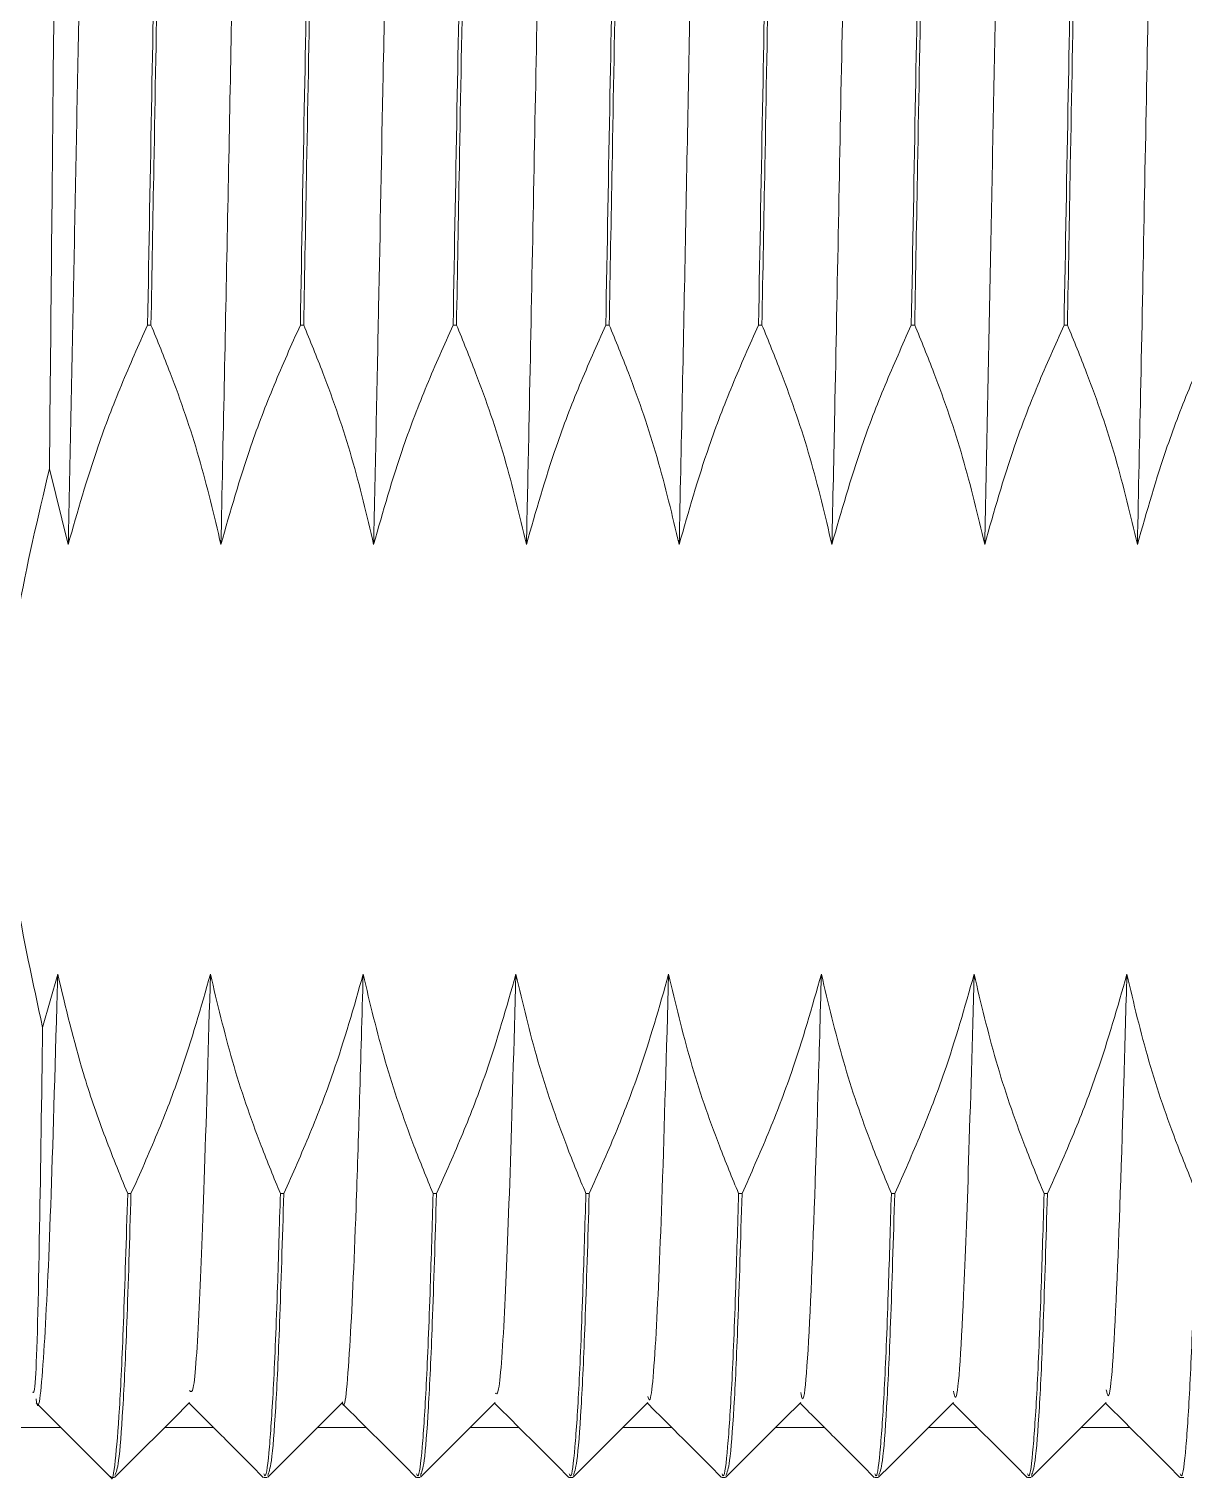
# Model space of a CAD drawing. Extents: x 500 to 100500, y -14500 to 21140.
# Drawn here: x 6079.94 to 6091.49, y 9454.41 to 9468.95 of the extents above; entities that cross this region are included whole.
import ezdxf

# ---------------------------------------------------------------- set-up
doc = ezdxf.new("R2010")
doc.units = 0
doc.linetypes.add('SLD-Solid', pattern=[0])
doc.layers.add('D', color=7, linetype='CONTINUOUS')
doc.layers.add('MODEL', color=7, linetype='SLD-Solid', lineweight=15)

# ---------------------------------------------------------------- blocks, each defined once
blk = doc.blocks.new('KASDADS')
at = {"layer": 'MODEL', "color": 4}
for p, q in [((-53580.942, -66387.861, 21.357), (-53580.976, -66387.861, 21.357)), ((-53579.414, -66387.861, 21.357), (-53579.447, -66387.861, 21.357)), ((-53577.885, -66387.861, 21.357), (-53577.919, -66387.861, 21.357)), ((-53576.357, -66387.861, 21.357), (-53576.391, -66387.861, 21.357)), ((-53574.829, -66387.861, 21.357), (-53574.863, -66387.861, 21.357)), ((-53573.3, -66387.861, 21.357), (-53573.334, -66387.861, 21.357)), ((-53571.772, -66387.861, 21.357), (-53571.806, -66387.861, 21.357)), ((-53581.958, -66389.299, 21.357), (-53581.77, -66390.056, 21.357)), ((-53582.026, -66394.886, 21.357), (-53581.875, -66394.355, 21.357)), ((-53581.175, -66396.549, 21.357), (-53581.142, -66396.549, 21.357)), ((-53579.647, -66396.549, 21.357), (-53579.613, -66396.549, 21.357)), ((-53578.119, -66396.549, 21.357), (-53578.085, -66396.549, 21.357)), ((-53576.59, -66396.549, 21.357), (-53576.557, -66396.549, 21.357)), ((-53575.062, -66396.549, 21.357), (-53575.028, -66396.549, 21.357)), ((-53573.534, -66396.549, 21.357), (-53573.5, -66396.549, 21.357)), ((-53572.006, -66396.549, 21.357), (-53571.972, -66396.549, 21.357)), ((-53599.016, -66398.889, 21.357), (-53581.844, -66398.889, 21.357)), ((-53580.805, -66398.889, 21.357), (-53580.316, -66398.889, 21.357)), ((-53579.276, -66398.889, 21.357), (-53578.787, -66398.889, 21.357)), ((-53577.748, -66398.889, 21.357), (-53577.259, -66398.889, 21.357)), ((-53576.22, -66398.889, 21.357), (-53575.731, -66398.889, 21.357)), ((-53574.692, -66398.889, 21.357), (-53574.202, -66398.889, 21.357)), ((-53573.163, -66398.889, 21.357), (-53572.674, -66398.889, 21.357)), ((-53571.635, -66398.889, 21.357), (-53571.146, -66398.889, 21.357)), ((-53581.341, -66399.389, 21.357), (-53581.307, -66399.389, 21.357)), ((-53579.813, -66399.389, 21.357), (-53579.779, -66399.389, 21.357)), ((-53578.285, -66399.389, 21.357), (-53578.251, -66399.389, 21.357)), ((-53576.756, -66399.389, 21.357), (-53576.722, -66399.389, 21.357)), ((-53575.228, -66399.389, 21.357), (-53575.194, -66399.389, 21.357)), ((-53573.7, -66399.389, 21.357), (-53573.666, -66399.389, 21.357)), ((-53572.171, -66399.389, 21.357), (-53572.138, -66399.389, 21.357)), ((-53570.643, -66399.389, 21.357), (-53570.609, -66399.389, 21.357))]:
    blk.add_line(p, q, dxfattribs=at)
for points, knots in [([(-53580.543, -66374.39, 21.357), (-53580.543, -66374.389, 21.357), (-53580.556, -66374.33, 21.357), (-53580.587, -66374.537, 21.357), (-53580.628, -66375.039, 21.357), (-53580.665, -66375.914, 21.357), (-53580.705, -66377.099, 21.357), (-53580.746, -66378.552, 21.357), (-53580.79, -66380.256, 21.357), (-53580.832, -66382.132, 21.357), (-53580.874, -66384.16, 21.357), (-53580.91, -66386.088, 21.357), (-53580.932, -66387.331, 21.357), (-53580.942, -66387.861, 21.357)], [0, 0, 0, 0, 0.000315, 0.104108, 0.20498, 0.308778, 0.409644, 0.513435, 0.614301, 0.718093, 0.818965, 0.922764, 1, 1, 1, 1]), ([(-53579.015, -66374.39, 21.357), (-53579.015, -66374.389, 21.357), (-53579.035, -66374.33, 21.357), (-53579.056, -66374.537, 21.357), (-53579.1, -66375.039, 21.357), (-53579.137, -66375.914, 21.357), (-53579.176, -66377.099, 21.357), (-53579.218, -66378.552, 21.357), (-53579.261, -66380.256, 21.357), (-53579.304, -66382.132, 21.357), (-53579.346, -66384.16, 21.357), (-53579.381, -66386.088, 21.357), (-53579.404, -66387.331, 21.357), (-53579.414, -66387.861, 21.357)], [0, 0, 0, 0, 0.000315, 0.104108, 0.20498, 0.308778, 0.409644, 0.513435, 0.614301, 0.718093, 0.818965, 0.922764, 1, 1, 1, 1]), ([(-53577.481, -66374.411, 21.357), (-53577.483, -66374.403, 21.357), (-53577.499, -66374.33, 21.357), (-53577.53, -66374.532, 21.357), (-53577.571, -66375.041, 21.357), (-53577.609, -66375.914, 21.357), (-53577.648, -66377.099, 21.357), (-53577.69, -66378.552, 21.357), (-53577.733, -66380.256, 21.357), (-53577.776, -66382.132, 21.357), (-53577.818, -66384.16, 21.357), (-53577.853, -66386.088, 21.357), (-53577.876, -66387.331, 21.357), (-53577.885, -66387.861, 21.357)], [0, 0, 0, 0, 0.012699, 0.115206, 0.214829, 0.317341, 0.416958, 0.519463, 0.619079, 0.721585, 0.821208, 0.923721, 1, 1, 1, 1]), ([(-53575.958, -66374.39, 21.357), (-53575.958, -66374.389, 21.357), (-53575.972, -66374.33, 21.357), (-53576.002, -66374.537, 21.357), (-53576.043, -66375.039, 21.357), (-53576.08, -66375.914, 21.357), (-53576.12, -66377.099, 21.357), (-53576.162, -66378.552, 21.357), (-53576.205, -66380.256, 21.357), (-53576.247, -66382.132, 21.357), (-53576.289, -66384.16, 21.357), (-53576.325, -66386.088, 21.357), (-53576.347, -66387.331, 21.357), (-53576.357, -66387.861, 21.357)], [0, 0, 0, 0, 0.000315, 0.104108, 0.20498, 0.308778, 0.409644, 0.513435, 0.614301, 0.718093, 0.818965, 0.922764, 1, 1, 1, 1]), ([(-53574.43, -66374.39, 21.357), (-53574.43, -66374.389, 21.357), (-53574.45, -66374.33, 21.357), (-53574.471, -66374.537, 21.357), (-53574.516, -66375.039, 21.357), (-53574.552, -66375.914, 21.357), (-53574.592, -66377.099, 21.357), (-53574.633, -66378.552, 21.357), (-53574.676, -66380.256, 21.357), (-53574.719, -66382.132, 21.357), (-53574.761, -66384.16, 21.357), (-53574.796, -66386.088, 21.357), (-53574.819, -66387.331, 21.357), (-53574.829, -66387.861, 21.357)], [0, 0, 0, 0, 0.000315, 0.104108, 0.20498, 0.308778, 0.409644, 0.513435, 0.614301, 0.718093, 0.818965, 0.922764, 1, 1, 1, 1]), ([(-53572.902, -66374.39, 21.357), (-53572.902, -66374.389, 21.357), (-53572.915, -66374.33, 21.357), (-53572.945, -66374.537, 21.357), (-53572.986, -66375.039, 21.357), (-53573.024, -66375.914, 21.357), (-53573.063, -66377.099, 21.357), (-53573.105, -66378.552, 21.357), (-53573.148, -66380.256, 21.357), (-53573.191, -66382.132, 21.357), (-53573.233, -66384.16, 21.357), (-53573.268, -66386.088, 21.357), (-53573.291, -66387.331, 21.357), (-53573.3, -66387.861, 21.357)], [0, 0, 0, 0, 0.000315, 0.104108, 0.20498, 0.308778, 0.409644, 0.513435, 0.614301, 0.718093, 0.818965, 0.922764, 1, 1, 1, 1]), ([(-53571.373, -66374.39, 21.357), (-53571.373, -66374.389, 21.357), (-53571.387, -66374.33, 21.357), (-53571.417, -66374.537, 21.357), (-53571.458, -66375.039, 21.357), (-53571.496, -66375.914, 21.357), (-53571.535, -66377.099, 21.357), (-53571.577, -66378.552, 21.357), (-53571.62, -66380.256, 21.357), (-53571.663, -66382.132, 21.357), (-53571.705, -66384.16, 21.357), (-53571.74, -66386.088, 21.357), (-53571.762, -66387.331, 21.357), (-53571.772, -66387.861, 21.357)], [0, 0, 0, 0, 0.000315, 0.104108, 0.20498, 0.308778, 0.409644, 0.513435, 0.614301, 0.718093, 0.818965, 0.922764, 1, 1, 1, 1]), ([(-53580.976, -66387.861, 21.357), (-53580.962, -66387.092, 21.357), (-53580.936, -66385.63, 21.357), (-53580.895, -66383.486, 21.357), (-53580.853, -66381.514, 21.357), (-53580.809, -66379.676, 21.357), (-53580.767, -66378.059, 21.357), (-53580.725, -66376.68, 21.357), (-53580.688, -66375.597, 21.357), (-53580.648, -66374.843, 21.357), (-53580.613, -66374.442, 21.357), (-53580.59, -66374.436, 21.357), (-53580.582, -66374.433, 21.357)], [0, 0, 0, 0, 0.113076, 0.215124, 0.320132, 0.422183, 0.527193, 0.62925, 0.734265, 0.836315, 0.941323, 1, 1, 1, 1]), ([(-53579.447, -66387.861, 21.357), (-53579.434, -66387.092, 21.357), (-53579.407, -66385.63, 21.357), (-53579.366, -66383.486, 21.357), (-53579.324, -66381.514, 21.357), (-53579.281, -66379.676, 21.357), (-53579.238, -66378.059, 21.357), (-53579.197, -66376.679, 21.357), (-53579.159, -66375.598, 21.357), (-53579.12, -66374.841, 21.357), (-53579.083, -66374.43, 21.357), (-53579.058, -66374.427, 21.357), (-53579.049, -66374.426, 21.357)], [0, 0, 0, 0, 0.111769, 0.212638, 0.316433, 0.417304, 0.521101, 0.621977, 0.725779, 0.82665, 0.930444, 1, 1, 1, 1]), ([(-53577.919, -66387.861, 21.357), (-53577.905, -66387.092, 21.357), (-53577.879, -66385.63, 21.357), (-53577.838, -66383.486, 21.357), (-53577.796, -66381.514, 21.357), (-53577.753, -66379.676, 21.357), (-53577.71, -66378.059, 21.357), (-53577.668, -66376.679, 21.357), (-53577.631, -66375.598, 21.357), (-53577.592, -66374.841, 21.357), (-53577.554, -66374.43, 21.357), (-53577.53, -66374.427, 21.357), (-53577.52, -66374.426, 21.357)], [0, 0, 0, 0, 0.1117693, 0.2126382, 0.3164325, 0.4173041, 0.5211007, 0.6219775, 0.7257795, 0.8266495, 0.9304444, 1, 1, 1, 1]), ([(-53576.391, -66387.861, 21.357), (-53576.377, -66387.092, 21.357), (-53576.351, -66385.63, 21.357), (-53576.31, -66383.486, 21.357), (-53576.268, -66381.514, 21.357), (-53576.224, -66379.676, 21.357), (-53576.182, -66378.059, 21.357), (-53576.14, -66376.679, 21.357), (-53576.103, -66375.598, 21.357), (-53576.064, -66374.841, 21.357), (-53576.026, -66374.43, 21.357), (-53576.002, -66374.427, 21.357), (-53575.992, -66374.426, 21.357)], [0, 0, 0, 0, 0.111769, 0.212638, 0.316433, 0.417304, 0.521101, 0.621977, 0.725779, 0.82665, 0.930444, 1, 1, 1, 1]), ([(-53574.863, -66387.861, 21.357), (-53574.849, -66387.092, 21.357), (-53574.822, -66385.63, 21.357), (-53574.781, -66383.486, 21.357), (-53574.739, -66381.514, 21.357), (-53574.696, -66379.676, 21.357), (-53574.654, -66378.059, 21.357), (-53574.612, -66376.679, 21.357), (-53574.575, -66375.598, 21.357), (-53574.535, -66374.841, 21.357), (-53574.498, -66374.43, 21.357), (-53574.474, -66374.427, 21.357), (-53574.464, -66374.426, 21.357)], [0, 0, 0, 0, 0.111769, 0.212638, 0.316433, 0.417304, 0.521101, 0.621977, 0.725779, 0.82665, 0.930444, 1, 1, 1, 1]), ([(-53573.334, -66387.861, 21.357), (-53573.32, -66387.092, 21.357), (-53573.294, -66385.63, 21.357), (-53573.253, -66383.486, 21.357), (-53573.211, -66381.514, 21.357), (-53573.168, -66379.676, 21.357), (-53573.125, -66378.059, 21.357), (-53573.084, -66376.679, 21.357), (-53573.046, -66375.598, 21.357), (-53573.007, -66374.841, 21.357), (-53572.969, -66374.43, 21.357), (-53572.945, -66374.427, 21.357), (-53572.936, -66374.426, 21.357)], [0, 0, 0, 0, 0.1117693, 0.2126382, 0.3164325, 0.4173041, 0.5211007, 0.6219775, 0.7257795, 0.8266495, 0.9304444, 1, 1, 1, 1]), ([(-53571.806, -66387.861, 21.357), (-53571.792, -66387.092, 21.357), (-53571.766, -66385.63, 21.357), (-53571.725, -66383.486, 21.357), (-53571.683, -66381.514, 21.357), (-53571.639, -66379.676, 21.357), (-53571.597, -66378.059, 21.357), (-53571.555, -66376.679, 21.357), (-53571.518, -66375.598, 21.357), (-53571.479, -66374.841, 21.357), (-53571.441, -66374.43, 21.357), (-53571.417, -66374.427, 21.357), (-53571.407, -66374.426, 21.357)], [0, 0, 0, 0, 0.111769, 0.212638, 0.316433, 0.417304, 0.521101, 0.621977, 0.725779, 0.82665, 0.930444, 1, 1, 1, 1]), ([(-53581.958, -66389.299, 21.357), (-53581.951, -66388.539, 21.357), (-53581.936, -66387.119, 21.357), (-53581.917, -66384.992, 21.357), (-53581.889, -66382.36, 21.357), (-53581.86, -66379.919, 21.357), (-53581.832, -66377.915, 21.357), (-53581.806, -66376.234, 21.357), (-53581.781, -66375.161, 21.357), (-53581.757, -66374.725, 21.357), (-53581.747, -66374.752, 21.357), (-53581.744, -66374.759, 21.357)], [0, 0, 0, 0, 0.107842, 0.201326, 0.297513, 0.486741, 0.5805, 0.676978, 0.866507, 0.960985, 1, 1, 1, 1]), ([(-53581.77, -66390.056, 21.357), (-53581.752, -66389.194, 21.357), (-53581.716, -66387.496, 21.357), (-53581.667, -66384.861, 21.357), (-53581.607, -66382.104, 21.357), (-53581.539, -66379.413, 21.357), (-53581.469, -66377.132, 21.357), (-53581.409, -66375.709, 21.357), (-53581.359, -66375.034, 21.357), (-53581.333, -66375.181, 21.357), (-53581.33, -66375.198, 21.357)], [0, 0, 0, 0, 0.123124, 0.242776, 0.366564, 0.523151, 0.677261, 0.826123, 0.980505, 1, 1, 1, 1]), ([(-53574.129, -66390.056, 21.357), (-53574.119, -66389.614, 21.357), (-53574.083, -66387.948, 21.357), (-53574.027, -66384.866, 21.357), (-53573.944, -66381.145, 21.357), (-53573.857, -66378.014, 21.357), (-53573.784, -66375.976, 21.357), (-53573.726, -66375.037, 21.357), (-53573.693, -66375.208, 21.357), (-53573.688, -66375.233, 21.357)], [0, 0, 0, 0, 0.063842, 0.240926, 0.423925, 0.608956, 0.786718, 0.968456, 1, 1, 1, 1]), ([(-53572.6, -66390.056, 21.357), (-53572.582, -66389.177, 21.357), (-53572.545, -66387.445, 21.357), (-53572.488, -66384.351, 21.357), (-53572.412, -66381.015, 21.357), (-53572.326, -66377.915, 21.357), (-53572.253, -66375.923, 21.357), (-53572.195, -66375.017, 21.357), (-53572.164, -66375.195, 21.357), (-53572.16, -66375.216, 21.357)], [0, 0, 0, 0, 0.125613, 0.247791, 0.430994, 0.615848, 0.793356, 0.975354, 1, 1, 1, 1]), ([(-53571.072, -66390.056, 21.357), (-53571.061, -66389.52, 21.357), (-53571.022, -66387.758, 21.357), (-53570.965, -66384.576, 21.357), (-53570.881, -66380.889, 21.357), (-53570.795, -66377.817, 21.357), (-53570.722, -66375.873, 21.357), (-53570.665, -66374.997, 21.357), (-53570.634, -66375.18, 21.357), (-53570.632, -66375.197, 21.357)], [0, 0, 0, 0, 0.077269, 0.254229, 0.43773, 0.622503, 0.799887, 0.982241, 1, 1, 1, 1]), ([(-53580.242, -66390.056, 21.357), (-53580.22, -66389.002, 21.357), (-53580.176, -66386.912, 21.357), (-53580.115, -66383.679, 21.357), (-53580.044, -66380.675, 21.357), (-53579.973, -66378.118, 21.357), (-53579.909, -66376.284, 21.357), (-53579.854, -66375.259, 21.357), (-53579.815, -66375.255, 21.357), (-53579.801, -66375.253, 21.357)], [0, 0, 0, 0, 0.149796, 0.29732, 0.450676, 0.604406, 0.754884, 0.906153, 1, 1, 1, 1]), ([(-53578.714, -66390.056, 21.357), (-53578.697, -66389.271, 21.357), (-53578.664, -66387.726, 21.357), (-53578.616, -66385.161, 21.357), (-53578.559, -66382.487, 21.357), (-53578.495, -66379.884, 21.357), (-53578.432, -66377.733, 21.357), (-53578.376, -66376.187, 21.357), (-53578.324, -66375.282, 21.357), (-53578.288, -66375.236, 21.357), (-53578.273, -66375.216, 21.357)], [0, 0, 0, 0, 0.112229, 0.220961, 0.356822, 0.495917, 0.633887, 0.766757, 0.901402, 1, 1, 1, 1]), ([(-53577.185, -66390.056, 21.357), (-53577.178, -66389.708, 21.357), (-53577.143, -66388.137, 21.357), (-53577.089, -66385.156, 21.357), (-53577.007, -66381.405, 21.357), (-53576.92, -66378.216, 21.357), (-53576.846, -66376.087, 21.357), (-53576.787, -66375.078, 21.357), (-53576.752, -66375.232, 21.357), (-53576.745, -66375.263, 21.357)], [0, 0, 0, 0, 0.050353, 0.227679, 0.410123, 0.595355, 0.773613, 0.954685, 1, 1, 1, 1]), ([(-53575.657, -66390.056, 21.357), (-53575.636, -66389.079, 21.357), (-53575.596, -66387.147, 21.357), (-53575.54, -66384.152, 21.357), (-53575.475, -66381.341, 21.357), (-53575.411, -66378.891, 21.357), (-53575.35, -66376.972, 21.357), (-53575.296, -66375.736, 21.357), (-53575.249, -66375.085, 21.357), (-53575.222, -66375.219, 21.357), (-53575.216, -66375.249, 21.357)], [0, 0, 0, 0, 0.139135, 0.275331, 0.416876, 0.556138, 0.692405, 0.824601, 0.96163, 1, 1, 1, 1]), ([(-53581.77, -66390.056, 21.357), (-53581.677, -66389.727, 21.357), (-53581.523, -66389.19, 21.357), (-53581.243, -66388.461, 21.357), (-53581.065, -66388.061, 21.357), (-53580.976, -66387.861, 21.357)], [0, 0, 0, 0, 0.440711, 0.720096, 1, 1, 1, 1]), ([(-53580.942, -66387.861, 21.357), (-53580.877, -66388.02, 21.357), (-53580.698, -66388.457, 21.357), (-53580.448, -66389.186, 21.357), (-53580.311, -66389.765, 21.357), (-53580.242, -66390.056, 21.357)], [0, 0, 0, 0, 0.222516, 0.610331, 1, 1, 1, 1]), ([(-53580.242, -66390.056, 21.357), (-53580.148, -66389.727, 21.357), (-53579.995, -66389.19, 21.357), (-53579.715, -66388.461, 21.357), (-53579.537, -66388.061, 21.357), (-53579.447, -66387.861, 21.357)], [0, 0, 0, 0, 0.4407181, 0.7201033, 1, 1, 1, 1]), ([(-53579.414, -66387.861, 21.357), (-53579.349, -66388.02, 21.357), (-53579.17, -66388.457, 21.357), (-53578.919, -66389.186, 21.357), (-53578.782, -66389.765, 21.357), (-53578.714, -66390.056, 21.357)], [0, 0, 0, 0, 0.222515, 0.610328, 1, 1, 1, 1]), ([(-53578.714, -66390.056, 21.357), (-53578.62, -66389.727, 21.357), (-53578.467, -66389.19, 21.357), (-53578.187, -66388.461, 21.357), (-53578.008, -66388.061, 21.357), (-53577.919, -66387.861, 21.357)], [0, 0, 0, 0, 0.440718, 0.720095, 1, 1, 1, 1]), ([(-53577.885, -66387.861, 21.357), (-53577.82, -66388.02, 21.357), (-53577.642, -66388.457, 21.357), (-53577.391, -66389.186, 21.357), (-53577.254, -66389.765, 21.357), (-53577.185, -66390.056, 21.357)], [0, 0, 0, 0, 0.222515, 0.610328, 1, 1, 1, 1]), ([(-53577.185, -66390.056, 21.357), (-53577.092, -66389.727, 21.357), (-53576.938, -66389.19, 21.357), (-53576.658, -66388.461, 21.357), (-53576.48, -66388.061, 21.357), (-53576.391, -66387.861, 21.357)], [0, 0, 0, 0, 0.440711, 0.720096, 1, 1, 1, 1]), ([(-53576.357, -66387.861, 21.357), (-53576.292, -66388.02, 21.357), (-53576.113, -66388.457, 21.357), (-53575.863, -66389.186, 21.357), (-53575.726, -66389.765, 21.357), (-53575.657, -66390.056, 21.357)], [0, 0, 0, 0, 0.222508, 0.610331, 1, 1, 1, 1]), ([(-53575.657, -66390.056, 21.357), (-53575.563, -66389.727, 21.357), (-53575.41, -66389.19, 21.357), (-53575.13, -66388.461, 21.357), (-53574.952, -66388.061, 21.357), (-53574.863, -66387.861, 21.357)], [0, 0, 0, 0, 0.4407181, 0.7201033, 1, 1, 1, 1]), ([(-53574.829, -66387.861, 21.357), (-53574.764, -66388.02, 21.357), (-53574.585, -66388.457, 21.357), (-53574.334, -66389.186, 21.357), (-53574.197, -66389.765, 21.357), (-53574.129, -66390.056, 21.357)], [0, 0, 0, 0, 0.222515, 0.610328, 1, 1, 1, 1]), ([(-53574.129, -66390.056, 21.357), (-53574.035, -66389.727, 21.357), (-53573.882, -66389.19, 21.357), (-53573.602, -66388.461, 21.357), (-53573.423, -66388.061, 21.357), (-53573.334, -66387.861, 21.357)], [0, 0, 0, 0, 0.440718, 0.720095, 1, 1, 1, 1]), ([(-53573.3, -66387.861, 21.357), (-53573.235, -66388.02, 21.357), (-53573.057, -66388.457, 21.357), (-53572.806, -66389.186, 21.357), (-53572.669, -66389.765, 21.357), (-53572.6, -66390.056, 21.357)], [0, 0, 0, 0, 0.222516, 0.610331, 1, 1, 1, 1]), ([(-53572.6, -66390.056, 21.357), (-53572.507, -66389.727, 21.357), (-53572.354, -66389.19, 21.357), (-53572.074, -66388.461, 21.357), (-53571.895, -66388.061, 21.357), (-53571.806, -66387.861, 21.357)], [0, 0, 0, 0, 0.440715, 0.720097, 1, 1, 1, 1]), ([(-53571.772, -66387.861, 21.357), (-53571.707, -66388.02, 21.357), (-53571.528, -66388.457, 21.357), (-53571.278, -66389.186, 21.357), (-53571.141, -66389.765, 21.357), (-53571.072, -66390.056, 21.357)], [0, 0, 0, 0, 0.222508, 0.610331, 1, 1, 1, 1]), ([(-53571.072, -66390.056, 21.357), (-53570.978, -66389.727, 21.357), (-53570.825, -66389.19, 21.357), (-53570.545, -66388.461, 21.357), (-53570.367, -66388.061, 21.357), (-53570.278, -66387.861, 21.357)], [0, 0, 0, 0, 0.440718, 0.720095, 1, 1, 1, 1]), ([(-53582.026, -66394.886, 21.357), (-53582.221, -66393.992, 21.357), (-53582.628, -66392.128, 21.357), (-53582.187, -66390.267, 21.357), (-53581.958, -66389.299, 21.357)], [0, 0, 0, 0, 0.479445, 1, 1, 1, 1]), ([(-53582.092, -66398.603, 21.357), (-53582.09, -66398.617, 21.357), (-53582.064, -66398.786, 21.357), (-53582.013, -66398.228, 21.357), (-53581.949, -66396.917, 21.357), (-53581.904, -66395.393, 21.357), (-53581.878, -66394.463, 21.357), (-53581.875, -66394.355, 21.357)], [0, 0, 0, 0, 0.0279642, 0.3456984, 0.652455, 0.9597597, 1, 1, 1, 1]), ([(-53581.875, -66394.355, 21.357), (-53581.796, -66394.687, 21.357), (-53581.667, -66395.225, 21.357), (-53581.418, -66395.954, 21.357), (-53581.256, -66396.351, 21.357), (-53581.175, -66396.549, 21.357)], [0, 0, 0, 0, 0.445389, 0.722408, 1, 1, 1, 1]), ([(-53580.347, -66394.355, 21.357), (-53580.441, -66394.684, 21.357), (-53580.594, -66395.221, 21.357), (-53580.874, -66395.949, 21.357), (-53581.052, -66396.349, 21.357), (-53581.142, -66396.549, 21.357)], [0, 0, 0, 0, 0.440718, 0.720093, 1, 1, 1, 1]), ([(-53580.347, -66394.355, 21.357), (-53580.367, -66395.045, 21.357), (-53580.406, -66396.408, 21.357), (-53580.458, -66397.774, 21.357), (-53580.51, -66398.568, 21.357), (-53580.543, -66398.532, 21.357), (-53580.555, -66398.519, 21.357)], [0, 0, 0, 0, 0.280309, 0.553766, 0.837604, 1, 1, 1, 1]), ([(-53579.647, -66396.549, 21.357), (-53579.712, -66396.39, 21.357), (-53579.891, -66395.954, 21.357), (-53580.141, -66395.225, 21.357), (-53580.278, -66394.645, 21.357), (-53580.347, -66394.355, 21.357)], [0, 0, 0, 0, 0.2225172, 0.6103258, 1, 1, 1, 1]), ([(-53578.819, -66394.355, 21.357), (-53578.912, -66394.684, 21.357), (-53579.066, -66395.221, 21.357), (-53579.346, -66395.949, 21.357), (-53579.524, -66396.349, 21.357), (-53579.613, -66396.549, 21.357)], [0, 0, 0, 0, 0.440718, 0.720093, 1, 1, 1, 1]), ([(-53578.819, -66394.355, 21.357), (-53578.843, -66395.198, 21.357), (-53578.889, -66396.819, 21.357), (-53578.952, -66398.162, 21.357), (-53579.002, -66398.766, 21.357), (-53579.026, -66398.635, 21.357), (-53579.026, -66398.633, 21.357)], [0, 0, 0, 0, 0.346066, 0.664949, 0.995789, 1, 1, 1, 1]), ([(-53578.119, -66396.549, 21.357), (-53578.184, -66396.39, 21.357), (-53578.362, -66395.954, 21.357), (-53578.613, -66395.225, 21.357), (-53578.75, -66394.645, 21.357), (-53578.819, -66394.355, 21.357)], [0, 0, 0, 0, 0.222511, 0.610328, 1, 1, 1, 1]), ([(-53577.29, -66394.355, 21.357), (-53577.384, -66394.684, 21.357), (-53577.537, -66395.221, 21.357), (-53577.817, -66395.949, 21.357), (-53577.996, -66396.349, 21.357), (-53578.085, -66396.549, 21.357)], [0, 0, 0, 0, 0.4407145, 0.720095, 1, 1, 1, 1]), ([(-53577.29, -66394.355, 21.357), (-53577.31, -66395.057, 21.357), (-53577.35, -66396.449, 21.357), (-53577.404, -66397.83, 21.357), (-53577.456, -66398.581, 21.357), (-53577.488, -66398.553, 21.357), (-53577.498, -66398.544, 21.357)], [0, 0, 0, 0, 0.285686, 0.566157, 0.857471, 1, 1, 1, 1]), ([(-53576.59, -66396.549, 21.357), (-53576.656, -66396.39, 21.357), (-53576.834, -66395.954, 21.357), (-53577.085, -66395.225, 21.357), (-53577.222, -66394.645, 21.357), (-53577.29, -66394.355, 21.357)], [0, 0, 0, 0, 0.222518, 0.610329, 1, 1, 1, 1]), ([(-53575.762, -66394.355, 21.357), (-53575.856, -66394.684, 21.357), (-53576.009, -66395.221, 21.357), (-53576.289, -66395.949, 21.357), (-53576.467, -66396.349, 21.357), (-53576.557, -66396.549, 21.357)], [0, 0, 0, 0, 0.440718, 0.720093, 1, 1, 1, 1]), ([(-53575.762, -66394.355, 21.357), (-53575.784, -66395.122, 21.357), (-53575.827, -66396.642, 21.357), (-53575.887, -66398.037, 21.357), (-53575.938, -66398.686, 21.357), (-53575.965, -66398.593, 21.357), (-53575.97, -66398.579, 21.357)], [0, 0, 0, 0, 0.313221, 0.621322, 0.941636, 1, 1, 1, 1]), ([(-53575.062, -66396.549, 21.357), (-53575.127, -66396.39, 21.357), (-53575.306, -66395.954, 21.357), (-53575.557, -66395.225, 21.357), (-53575.693, -66394.645, 21.357), (-53575.762, -66394.355, 21.357)], [0, 0, 0, 0, 0.2225172, 0.6103258, 1, 1, 1, 1]), ([(-53574.234, -66394.355, 21.357), (-53574.328, -66394.684, 21.357), (-53574.481, -66395.221, 21.357), (-53574.761, -66395.949, 21.357), (-53574.939, -66396.349, 21.357), (-53575.028, -66396.549, 21.357)], [0, 0, 0, 0, 0.440718, 0.720101, 1, 1, 1, 1]), ([(-53574.234, -66394.355, 21.357), (-53574.245, -66394.766, 21.357), (-53574.284, -66396.119, 21.357), (-53574.341, -66397.759, 21.357), (-53574.403, -66398.731, 21.357), (-53574.436, -66398.565, 21.357), (-53574.441, -66398.538, 21.357)], [0, 0, 0, 0, 0.163697, 0.538594, 0.927349, 1, 1, 1, 1]), ([(-53573.534, -66396.549, 21.357), (-53573.599, -66396.39, 21.357), (-53573.778, -66395.954, 21.357), (-53574.028, -66395.225, 21.357), (-53574.165, -66394.645, 21.357), (-53574.234, -66394.355, 21.357)], [0, 0, 0, 0, 0.222511, 0.610328, 1, 1, 1, 1]), ([(-53572.706, -66394.355, 21.357), (-53572.799, -66394.684, 21.357), (-53572.952, -66395.221, 21.357), (-53573.232, -66395.949, 21.357), (-53573.411, -66396.349, 21.357), (-53573.5, -66396.549, 21.357)], [0, 0, 0, 0, 0.440711, 0.720093, 1, 1, 1, 1]), ([(-53572.706, -66394.355, 21.357), (-53572.724, -66395.012, 21.357), (-53572.761, -66396.308, 21.357), (-53572.818, -66397.826, 21.357), (-53572.872, -66398.711, 21.357), (-53572.906, -66398.553, 21.357), (-53572.913, -66398.524, 21.357)], [0, 0, 0, 0, 0.266025, 0.524772, 0.91276, 1, 1, 1, 1]), ([(-53572.006, -66396.549, 21.357), (-53572.071, -66396.39, 21.357), (-53572.249, -66395.954, 21.357), (-53572.5, -66395.225, 21.357), (-53572.637, -66394.645, 21.357), (-53572.706, -66394.355, 21.357)], [0, 0, 0, 0, 0.2225172, 0.6103258, 1, 1, 1, 1]), ([(-53571.177, -66394.355, 21.357), (-53571.271, -66394.684, 21.357), (-53571.424, -66395.221, 21.357), (-53571.704, -66395.949, 21.357), (-53571.882, -66396.349, 21.357), (-53571.972, -66396.549, 21.357)], [0, 0, 0, 0, 0.440718, 0.720093, 1, 1, 1, 1]), ([(-53571.177, -66394.355, 21.357), (-53571.187, -66394.696, 21.357), (-53571.223, -66395.985, 21.357), (-53571.279, -66397.646, 21.357), (-53571.342, -66398.689, 21.357), (-53571.377, -66398.541, 21.357), (-53571.384, -66398.51, 21.357)], [0, 0, 0, 0, 0.135248, 0.510392, 0.898068, 1, 1, 1, 1]), ([(-53570.477, -66396.549, 21.357), (-53570.542, -66396.39, 21.357), (-53570.721, -66395.954, 21.357), (-53570.972, -66395.225, 21.357), (-53571.109, -66394.645, 21.357), (-53571.177, -66394.355, 21.357)], [0, 0, 0, 0, 0.2225172, 0.6103258, 1, 1, 1, 1]), ([(-53582.126, -66398.536, 21.357), (-53582.116, -66398.539, 21.357), (-53582.092, -66398.549, 21.357), (-53582.059, -66397.193, 21.357), (-53582.036, -66395.593, 21.357), (-53582.026, -66394.886, 21.357)], [0, 0, 0, 0, 0.277218, 0.680332, 1, 1, 1, 1]), ([(-53581.175, -66396.549, 21.357), (-53581.189, -66397.005, 21.357), (-53581.216, -66397.877, 21.357), (-53581.257, -66398.753, 21.357), (-53581.299, -66399.254, 21.357), (-53581.329, -66399.448, 21.357), (-53581.344, -66399.38, 21.357), (-53581.345, -66399.376, 21.357)], [0, 0, 0, 0, 0.262868, 0.503528, 0.744187, 0.984853, 1, 1, 1, 1]), ([(-53581.142, -66396.549, 21.357), (-53581.155, -66397.006, 21.357), (-53581.182, -66397.881, 21.357), (-53581.223, -66398.741, 21.357), (-53581.263, -66399.274, 21.357), (-53581.29, -66399.335, 21.357), (-53581.302, -66399.364, 21.357)], [0, 0, 0, 0, 0.276366, 0.529383, 0.782399, 1, 1, 1, 1]), ([(-53579.813, -66399.352, 21.357), (-53579.808, -66399.362, 21.357), (-53579.79, -66399.408, 21.357), (-53579.757, -66399.128, 21.357), (-53579.715, -66398.504, 21.357), (-53579.679, -66397.622, 21.357), (-53579.657, -66396.87, 21.357), (-53579.647, -66396.549, 21.357)], [0, 0, 0, 0, 0.07509, 0.323982, 0.565877, 0.814786, 1, 1, 1, 1]), ([(-53579.613, -66396.549, 21.357), (-53579.627, -66397.006, 21.357), (-53579.653, -66397.874, 21.357), (-53579.694, -66398.74, 21.357), (-53579.735, -66399.272, 21.357), (-53579.762, -66399.337, 21.357), (-53579.774, -66399.367, 21.357)], [0, 0, 0, 0, 0.276353, 0.525754, 0.782386, 1, 1, 1, 1]), ([(-53578.285, -66399.352, 21.357), (-53578.28, -66399.362, 21.357), (-53578.261, -66399.408, 21.357), (-53578.228, -66399.128, 21.357), (-53578.186, -66398.504, 21.357), (-53578.151, -66397.622, 21.357), (-53578.128, -66396.87, 21.357), (-53578.119, -66396.549, 21.357)], [0, 0, 0, 0, 0.0750897, 0.3239821, 0.5658767, 0.8147866, 1, 1, 1, 1]), ([(-53578.085, -66396.549, 21.357), (-53578.099, -66397.006, 21.357), (-53578.125, -66397.874, 21.357), (-53578.166, -66398.74, 21.357), (-53578.206, -66399.272, 21.357), (-53578.233, -66399.337, 21.357), (-53578.246, -66399.367, 21.357)], [0, 0, 0, 0, 0.276353, 0.525754, 0.782386, 1, 1, 1, 1]), ([(-53576.756, -66399.352, 21.357), (-53576.752, -66399.362, 21.357), (-53576.733, -66399.408, 21.357), (-53576.7, -66399.128, 21.357), (-53576.658, -66398.504, 21.357), (-53576.623, -66397.622, 21.357), (-53576.6, -66396.87, 21.357), (-53576.59, -66396.549, 21.357)], [0, 0, 0, 0, 0.07509, 0.323982, 0.565877, 0.814786, 1, 1, 1, 1]), ([(-53576.557, -66396.549, 21.357), (-53576.57, -66397.006, 21.357), (-53576.597, -66397.874, 21.357), (-53576.638, -66398.74, 21.357), (-53576.678, -66399.272, 21.357), (-53576.705, -66399.337, 21.357), (-53576.717, -66399.367, 21.357)], [0, 0, 0, 0, 0.276353, 0.525754, 0.782386, 1, 1, 1, 1]), ([(-53575.228, -66399.352, 21.357), (-53575.224, -66399.362, 21.357), (-53575.205, -66399.408, 21.357), (-53575.172, -66399.128, 21.357), (-53575.13, -66398.504, 21.357), (-53575.094, -66397.622, 21.357), (-53575.072, -66396.87, 21.357), (-53575.062, -66396.549, 21.357)], [0, 0, 0, 0, 0.07509, 0.323982, 0.565877, 0.814786, 1, 1, 1, 1]), ([(-53575.028, -66396.549, 21.357), (-53575.042, -66397.006, 21.357), (-53575.068, -66397.874, 21.357), (-53575.109, -66398.74, 21.357), (-53575.15, -66399.272, 21.357), (-53575.177, -66399.337, 21.357), (-53575.189, -66399.367, 21.357)], [0, 0, 0, 0, 0.276353, 0.525754, 0.782386, 1, 1, 1, 1]), ([(-53573.7, -66399.352, 21.357), (-53573.695, -66399.362, 21.357), (-53573.676, -66399.408, 21.357), (-53573.643, -66399.128, 21.357), (-53573.601, -66398.504, 21.357), (-53573.566, -66397.622, 21.357), (-53573.544, -66396.87, 21.357), (-53573.534, -66396.549, 21.357)], [0, 0, 0, 0, 0.0750897, 0.3239821, 0.5658767, 0.8147866, 1, 1, 1, 1]), ([(-53573.5, -66396.549, 21.357), (-53573.514, -66397.006, 21.357), (-53573.54, -66397.874, 21.357), (-53573.581, -66398.74, 21.357), (-53573.621, -66399.272, 21.357), (-53573.648, -66399.337, 21.357), (-53573.661, -66399.367, 21.357)], [0, 0, 0, 0, 0.276353, 0.525754, 0.782386, 1, 1, 1, 1]), ([(-53572.171, -66399.352, 21.357), (-53572.167, -66399.362, 21.357), (-53572.148, -66399.408, 21.357), (-53572.115, -66399.128, 21.357), (-53572.073, -66398.504, 21.357), (-53572.038, -66397.622, 21.357), (-53572.015, -66396.87, 21.357), (-53572.006, -66396.549, 21.357)], [0, 0, 0, 0, 0.07509, 0.323982, 0.565877, 0.814786, 1, 1, 1, 1]), ([(-53571.972, -66396.549, 21.357), (-53571.986, -66397.006, 21.357), (-53572.012, -66397.874, 21.357), (-53572.053, -66398.74, 21.357), (-53572.093, -66399.272, 21.357), (-53572.12, -66399.337, 21.357), (-53572.132, -66399.367, 21.357)], [0, 0, 0, 0, 0.276353, 0.525754, 0.782386, 1, 1, 1, 1]), ([(-53570.643, -66399.352, 21.357), (-53570.639, -66399.362, 21.357), (-53570.62, -66399.408, 21.357), (-53570.587, -66399.128, 21.357), (-53570.545, -66398.504, 21.357), (-53570.51, -66397.622, 21.357), (-53570.487, -66396.87, 21.357), (-53570.477, -66396.549, 21.357)], [0, 0, 0, 0, 0.07509, 0.323982, 0.565877, 0.814786, 1, 1, 1, 1]), ([(-53582.092, -66398.641, 21.357), (-53581.968, -66398.765, 21.357), (-53581.718, -66399.014, 21.357), (-53581.469, -66399.263, 21.357), (-53581.345, -66399.388, 21.357)], [0, 0, 0, 0, 0.5, 1, 1, 1, 1]), ([(-53581.302, -66399.386, 21.357), (-53581.178, -66399.262, 21.357), (-53580.928, -66399.013, 21.357), (-53580.679, -66398.764, 21.357), (-53580.555, -66398.639, 21.357)], [0, 0, 0, 0, 0.500002, 1, 1, 1, 1]), ([(-53580.56, -66398.645, 21.357), (-53580.437, -66398.767, 21.357), (-53580.19, -66399.015, 21.357), (-53579.942, -66399.262, 21.357), (-53579.818, -66399.387, 21.357)], [0, 0, 0, 0, 0.496515, 1, 1, 1, 1]), ([(-53579.774, -66399.386, 21.357), (-53579.649, -66399.262, 21.357), (-53579.4, -66399.013, 21.357), (-53579.151, -66398.764, 21.357), (-53579.026, -66398.639, 21.357)], [0, 0, 0, 0, 0.499982, 1, 1, 1, 1]), ([(-53579.032, -66398.645, 21.357), (-53578.909, -66398.767, 21.357), (-53578.661, -66399.015, 21.357), (-53578.414, -66399.262, 21.357), (-53578.289, -66399.387, 21.357)], [0, 0, 0, 0, 0.496535, 1, 1, 1, 1]), ([(-53578.246, -66399.386, 21.357), (-53578.121, -66399.262, 21.357), (-53577.872, -66399.013, 21.357), (-53577.623, -66398.764, 21.357), (-53577.498, -66398.639, 21.357)], [0, 0, 0, 0, 0.500002, 1, 1, 1, 1]), ([(-53577.504, -66398.645, 21.357), (-53577.381, -66398.767, 21.357), (-53577.133, -66399.015, 21.357), (-53576.886, -66399.262, 21.357), (-53576.761, -66399.387, 21.357)], [0, 0, 0, 0, 0.496535, 1, 1, 1, 1]), ([(-53576.717, -66399.386, 21.357), (-53576.593, -66399.262, 21.357), (-53576.343, -66399.013, 21.357), (-53576.094, -66398.764, 21.357), (-53575.97, -66398.639, 21.357)], [0, 0, 0, 0, 0.500002, 1, 1, 1, 1]), ([(-53575.975, -66398.645, 21.357), (-53575.852, -66398.767, 21.357), (-53575.605, -66399.015, 21.357), (-53575.357, -66399.262, 21.357), (-53575.233, -66399.387, 21.357)], [0, 0, 0, 0, 0.496515, 1, 1, 1, 1]), ([(-53575.189, -66399.386, 21.357), (-53575.064, -66399.262, 21.357), (-53574.815, -66399.013, 21.357), (-53574.566, -66398.764, 21.357), (-53574.441, -66398.639, 21.357)], [0, 0, 0, 0, 0.499982, 1, 1, 1, 1]), ([(-53574.447, -66398.645, 21.357), (-53574.324, -66398.767, 21.357), (-53574.077, -66399.015, 21.357), (-53573.829, -66399.262, 21.357), (-53573.705, -66399.387, 21.357)], [0, 0, 0, 0, 0.496535, 1, 1, 1, 1]), ([(-53573.661, -66399.386, 21.357), (-53573.536, -66399.262, 21.357), (-53573.287, -66399.013, 21.357), (-53573.038, -66398.764, 21.357), (-53572.913, -66398.639, 21.357)], [0, 0, 0, 0, 0.500002, 1, 1, 1, 1]), ([(-53572.919, -66398.645, 21.357), (-53572.796, -66398.767, 21.357), (-53572.548, -66399.015, 21.357), (-53572.301, -66399.262, 21.357), (-53572.176, -66399.387, 21.357)], [0, 0, 0, 0, 0.496535, 1, 1, 1, 1]), ([(-53572.132, -66399.386, 21.357), (-53572.008, -66399.262, 21.357), (-53571.759, -66399.013, 21.357), (-53571.509, -66398.764, 21.357), (-53571.385, -66398.639, 21.357)], [0, 0, 0, 0, 0.500002, 1, 1, 1, 1]), ([(-53571.39, -66398.645, 21.357), (-53571.267, -66398.767, 21.357), (-53571.02, -66399.015, 21.357), (-53570.773, -66399.262, 21.357), (-53570.648, -66399.387, 21.357)], [0, 0, 0, 0, 0.496515, 1, 1, 1, 1])]:
    blk.add_open_spline(points, degree=3, knots=knots, dxfattribs=at)

msp = doc.modelspace()

# ---------------------------------------------------------------- block references
at = {"layer": 'D', "color": 1}
msp.add_blockref('KASDADS', (59662.098, 75853.851, -31.832), dxfattribs=at)

doc.saveas('drawing.dxf')
